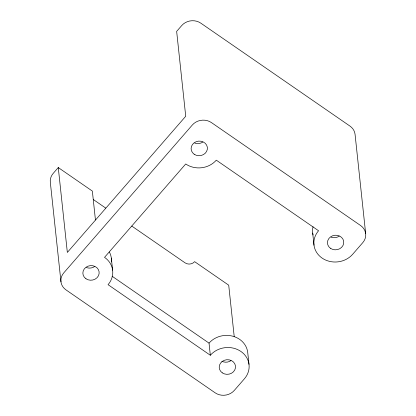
<?xml version="1.0" encoding="UTF-8"?>
<svg xmlns="http://www.w3.org/2000/svg" width="416" height="416" viewBox="0 0 416 416"><rect width="100%" height="100%" fill="white"/><g stroke="black" fill="none" stroke-linecap="round" stroke-linejoin="round"><path stroke-width="0.62" d="M95.446 219.97L92.357 191.084L58.271 167.56L53.196 173.394A13.619 12.173 -6.1 0 0 50.336 182.426L60.96 281.85M93.46 199.623L105.711 208.078M131.81 226.091L185.073 262.85A6.807 6.089 -6.1 0 0 194.631 261.664L228.717 285.189L234.208 336.544M112.091 276.224L209.035 343.127L210.33 355.254A21.788 19.479 -6.1 0 1 240.906 351.452A21.788 19.479 -6.1 0 1 244.421 378.778L234.27 390.452A13.619 12.173 -6.1 0 1 215.16 392.829L66.019 289.9A13.619 12.173 -6.1 0 1 63.82 272.818L192.353 124.972A13.619 12.173 -6.1 0 1 211.463 122.6L360.61 225.529A13.619 12.173 -6.1 0 1 362.804 242.606L352.659 254.28A21.788 19.479 -6.1 0 1 322.083 258.076A21.788 19.479 -6.1 0 1 318.568 230.75L216.299 160.17A21.788 19.479 -6.1 0 1 185.723 163.972L104.541 257.348A21.788 19.479 -6.1 0 1 108.056 284.674L210.33 355.254M365.664 233.574L355.04 134.15A13.619 12.173 -6.1 0 0 349.981 126.1L200.84 23.171A13.619 12.173 -6.1 0 0 181.73 25.548L176.654 31.382L185.723 116.256L67.34 252.434L58.271 167.56M312.697 233.074L313.992 245.201M248.992 364.333L247.697 352.206A21.788 19.479 -6.1 0 0 232.055 336.014A21.788 19.479 -6.1 0 0 209.035 343.127M111.337 258.097L112.632 270.223M202.816 142.054A8.169 7.306 -6.1 0 1 194.709 143.062M230.937 360.662A8.169 7.306 -6.1 0 1 221.884 361.254M94.578 266.557A8.169 7.306 -6.1 0 1 86.471 267.566M339.175 236.163A8.169 7.306 -6.1 0 1 331.068 237.167M109.392 252.028A21.788 19.479 -6.1 0 1 111.405 261.919M313.045 234.957A21.788 19.479 -6.1 0 1 313.045 226.725M194.178 154.242A8.169 7.306 -6.1 0 0 207.324 149.313A8.169 7.306 -6.1 0 0 196.253 141.669A8.169 7.306 -6.1 0 0 194.178 154.242M330.538 248.352A8.169 7.306 -6.1 0 0 343.684 243.417A8.169 7.306 -6.1 0 0 332.613 235.778A8.169 7.306 -6.1 0 0 330.538 248.352M222.3 372.856A8.169 7.306 -6.1 0 0 235.446 367.921A8.169 7.306 -6.1 0 0 224.375 360.277A8.169 7.306 -6.1 0 0 222.3 372.856M85.94 278.746A8.169 7.306 -6.1 0 0 99.086 273.811A8.169 7.306 -6.1 0 0 88.015 266.172A8.169 7.306 -6.1 0 0 85.94 278.746"/></g></svg>
